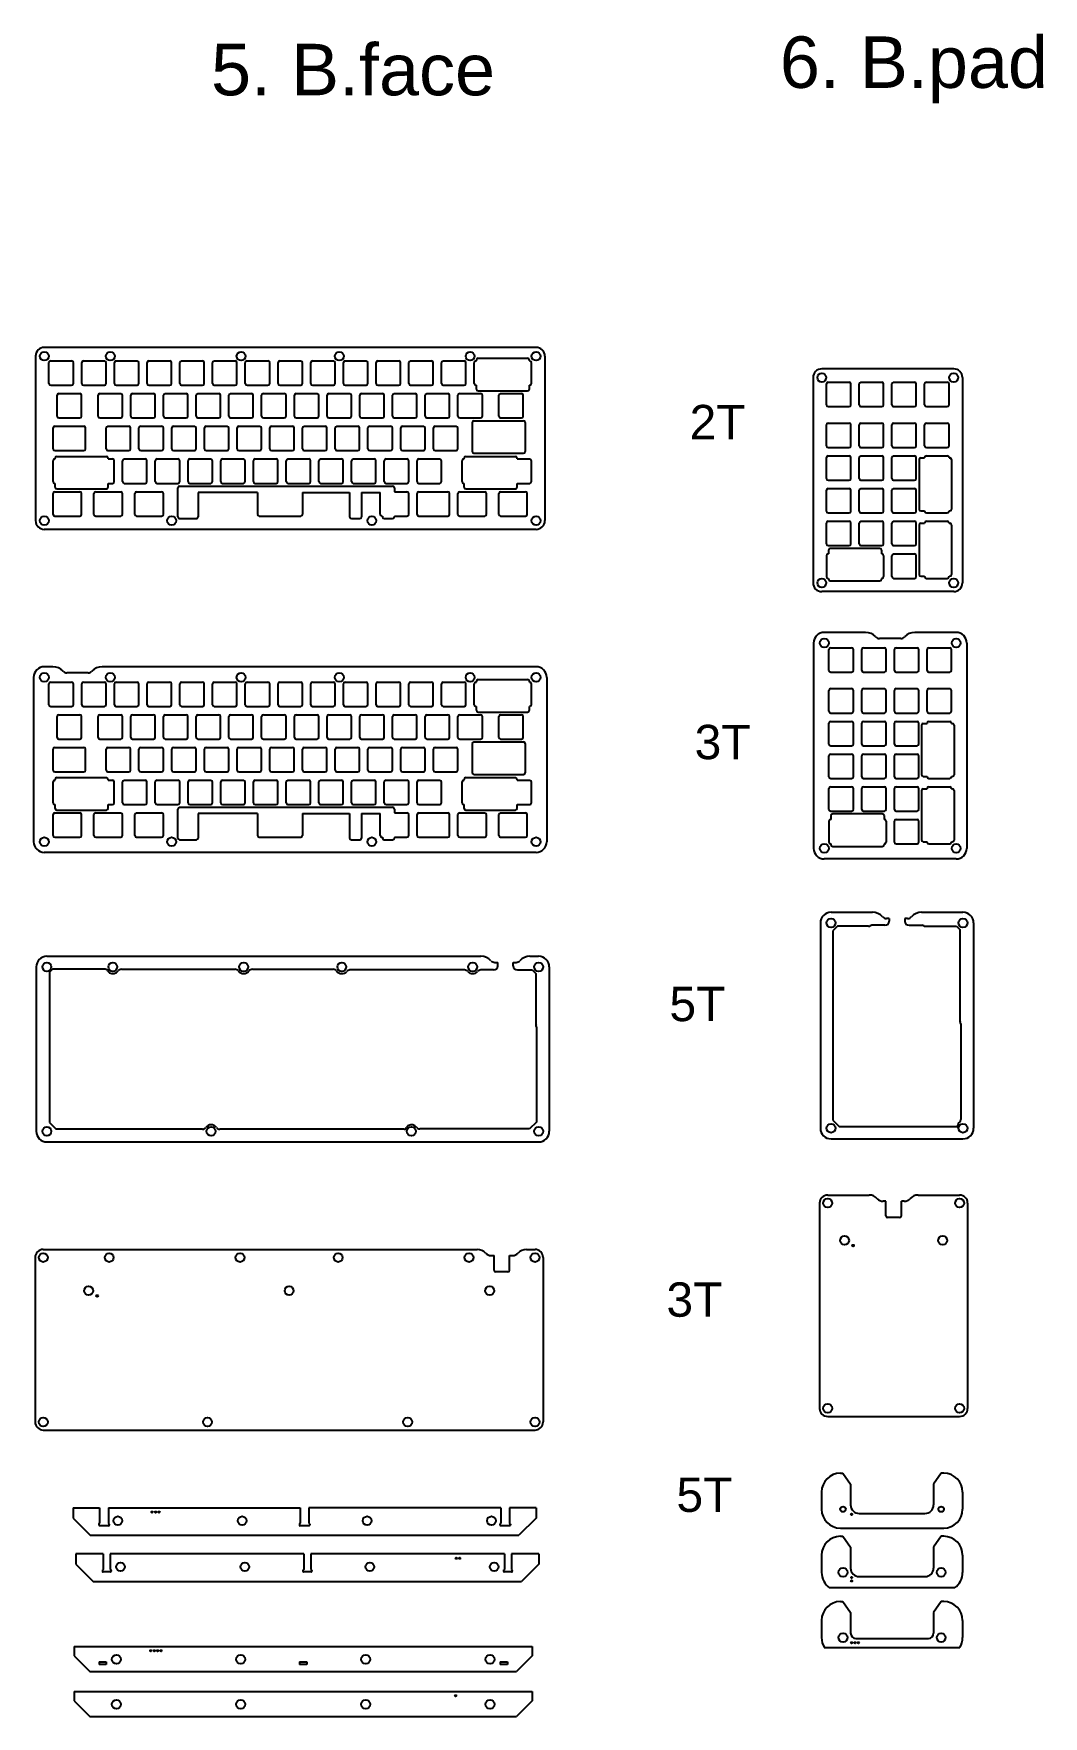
# Model space of a CAD drawing. Header units: millimetres. Extents: x 274 to 3232, y 733 to 1752.
# Drawn here: x 2644 to 3232, y 765 to 1745 of the extents above; entities that cross this region are included whole.
import ezdxf

# ---------------------------------------------------------------- set-up
doc = ezdxf.new("R2010")
doc.units = ezdxf.units.MM
doc.styles.get("Standard").update_dxf_attribs({"font": 'arial.ttf'})

# ---------------------------------------------------------------- blocks, each defined once
blk = doc.blocks.new('switch hole for acrylic')
for p, q in [((-7.1, -6.1), (-7.1, 6.1)), ((-6.1, 7.1), (6.1, 7.1)), ((7.1, -6.1), (7.1, 6.1)), ((-6.1, -7.1), (6.1, -7.1))]:
    blk.add_line(p, q)
for centre, start, end in [((-6.1, 6.1), 90, 180), ((6.1, 6.1), 0, 90), ((-6.1, -6.1), 180, 270), ((6.1, -6.1), 270, 0)]:
    blk.add_arc(centre, 1, start, end)

msp = doc.modelspace()

# ---------------------------------------------------------------- linework, layer by layer
for p, q in [((2936.59, 1561.94), (2650.24, 1561.94)), ((2645.14, 1556.84), (2645.14, 1461.09)), ((2900.61, 1540.92), (2900.61, 1553.12)), ((2901.61, 1554.12), (2901.8, 1554.12)), ((2901.8, 1554.12), (2901.8, 1554.6)), ((2902.8, 1555.6), (2931.68, 1555.6)), ((2932.68, 1554.12), (2932.68, 1554.6)), ((2932.68, 1554.12), (2932.86, 1554.12)), ((2933.86, 1540.92), (2933.86, 1553.12)), ((2941.69, 1556.84), (2941.69, 1461.09)), ((3179.75, 1549.48), (3102.95, 1549.48)), ((2901.61, 1539.92), (2901.8, 1539.92)), ((2901.8, 1537.66), (2901.8, 1539.92)), ((2932.68, 1537.66), (2932.68, 1539.92)), ((2932.86, 1539.92), (2932.68, 1539.92)), ((3097.85, 1544.38), (3097.85, 1424.81)), ((3184.85, 1544.38), (3184.85, 1424.81)), ((2902.8, 1536.66), (2931.68, 1536.66)), ((2900.42, 1519.27), (2929.29, 1519.27)), ((2655.34, 1502.82), (2655.34, 1515.02)), ((2656.34, 1516.02), (2673.31, 1516.02)), ((2674.31, 1502.82), (2674.31, 1515.02)), ((2899.42, 1518.27), (2899.42, 1501.33)), ((2930.29, 1518.27), (2930.29, 1501.33)), ((2656.34, 1501.82), (2673.31, 1501.82)), ((2900.42, 1500.33), (2929.29, 1500.33)), ((2655.34, 1483.77), (2655.34, 1495.97)), ((2656.34, 1496.97), (2656.53, 1496.97)), ((2656.53, 1496.97), (2656.53, 1497.45)), ((2657.53, 1498.45), (2686.41, 1498.45)), ((2687.41, 1496.97), (2687.41, 1497.45)), ((2687.41, 1496.97), (2689.97, 1496.97)), ((2690.97, 1483.77), (2690.97, 1495.97)), ((2893.47, 1483.77), (2893.47, 1495.97)), ((2894.47, 1496.97), (2894.66, 1496.97)), ((2894.66, 1496.97), (2894.66, 1497.45)), ((2895.66, 1498.45), (2924.53, 1498.45)), ((2925.53, 1496.97), (2925.53, 1497.45)), ((2925.53, 1496.97), (2932.86, 1496.97)), ((2933.86, 1483.77), (2933.86, 1495.97)), ((3159.57, 1496.6), (3159.57, 1467.73)), ((3160.57, 1497.6), (3162.83, 1497.6)), ((3162.83, 1497.79), (3162.83, 1497.6)), ((3163.83, 1498.79), (3176.03, 1498.79)), ((3177.03, 1497.79), (3177.03, 1497.6)), ((3177.03, 1497.6), (3177.51, 1497.6)), ((3178.51, 1496.6), (3178.51, 1467.73)), ((2656.34, 1482.77), (2656.53, 1482.77)), ((2656.53, 1480.51), (2656.53, 1482.77)), ((2687.41, 1482.77), (2689.97, 1482.77)), ((2687.41, 1480.51), (2687.41, 1482.77)), ((2728, 1463.29), (2728, 1480.17)), ((2729, 1481.17), (2853.06, 1481.17)), ((2854.06, 1480.17), (2854.06, 1477.92)), ((2894.47, 1482.77), (2894.66, 1482.77)), ((2894.66, 1480.51), (2894.66, 1482.77)), ((2925.53, 1480.51), (2925.53, 1482.77)), ((2925.53, 1482.77), (2932.86, 1482.77)), ((2655.34, 1464.72), (2655.34, 1476.92)), ((2656.34, 1477.92), (2670.92, 1477.92)), ((2657.53, 1479.51), (2686.41, 1479.51)), ((2671.92, 1464.72), (2671.92, 1476.92)), ((2679.16, 1464.72), (2679.16, 1476.92)), ((2680.16, 1477.92), (2694.74, 1477.92)), ((2695.74, 1464.72), (2695.74, 1476.92)), ((2702.97, 1464.72), (2702.97, 1476.92)), ((2703.97, 1477.92), (2718.55, 1477.92)), ((2719.55, 1464.72), (2719.55, 1476.92)), ((2739.76, 1477.52), (2739.76, 1463.29)), ((2774.41, 1477.52), (2739.76, 1477.52)), ((2774.41, 1477.52), (2774.41, 1464.72)), ((2800.51, 1477.52), (2828.01, 1477.52)), ((2800.51, 1477.52), (2800.51, 1464.72)), ((2828.01, 1477.52), (2828.01, 1463.29)), ((2835.01, 1477.52), (2835.01, 1463.29)), ((2835.01, 1477.52), (2845.84, 1477.52)), ((2845.84, 1464.72), (2845.84, 1477.52)), ((2854.06, 1477.92), (2861.42, 1477.92)), ((2862.42, 1464.72), (2862.42, 1476.92)), ((2867.27, 1464.72), (2867.27, 1476.92)), ((2868.27, 1477.92), (2885.24, 1477.92)), ((2886.24, 1464.72), (2886.24, 1476.92)), ((2891.09, 1464.72), (2891.09, 1476.92)), ((2892.09, 1477.92), (2906.67, 1477.92)), ((2895.66, 1479.51), (2924.53, 1479.51)), ((2907.67, 1464.72), (2907.67, 1476.92)), ((2914.9, 1464.72), (2914.9, 1476.92)), ((2915.9, 1477.92), (2930.48, 1477.92)), ((2931.48, 1464.72), (2931.48, 1476.92)), ((2656.34, 1463.72), (2670.92, 1463.72)), ((2680.16, 1463.72), (2694.74, 1463.72)), ((2703.97, 1463.72), (2718.55, 1463.72)), ((2729, 1462.29), (2738.76, 1462.29)), ((2775.41, 1463.72), (2799.51, 1463.72)), ((2829.01, 1462.29), (2834.01, 1462.29)), ((2846.84, 1463.72), (2847.06, 1463.72)), ((2847.06, 1463.72), (2847.06, 1463.29)), ((2848.06, 1462.29), (2853.06, 1462.29)), ((2854.06, 1463.72), (2854.06, 1463.29)), ((2854.06, 1463.72), (2861.42, 1463.72)), ((2868.27, 1463.72), (2885.24, 1463.72)), ((2892.09, 1463.72), (2906.67, 1463.72)), ((2915.9, 1463.72), (2930.48, 1463.72)), ((3160.57, 1466.73), (3162.83, 1466.73)), ((3162.83, 1466.54), (3162.83, 1466.73)), ((3163.83, 1465.54), (3176.03, 1465.54)), ((3163.83, 1460.69), (3176.03, 1460.69)), ((3177.03, 1466.73), (3177.51, 1466.73)), ((3177.03, 1466.54), (3177.03, 1466.73)), ((2936.59, 1455.99), (2650.24, 1455.99)), ((3159.57, 1458.5), (3159.57, 1429.63)), ((3160.57, 1459.5), (3162.83, 1459.5)), ((3162.83, 1459.69), (3162.83, 1459.5)), ((3177.03, 1459.69), (3177.03, 1459.5)), ((3177.03, 1459.5), (3177.51, 1459.5)), ((3178.51, 1458.5), (3178.51, 1429.63)), ((3105.68, 1440.64), (3105.68, 1428.44)), ((3106.68, 1441.64), (3106.86, 1441.64)), ((3106.86, 1443.89), (3106.86, 1441.64)), ((3136.74, 1444.89), (3107.86, 1444.89)), ((3137.74, 1443.89), (3137.74, 1441.64)), ((3137.93, 1441.64), (3137.74, 1441.64)), ((3138.93, 1440.64), (3138.93, 1428.44)), ((3106.68, 1427.44), (3106.86, 1427.44)), ((3106.86, 1427.44), (3106.86, 1426.95)), ((3107.86, 1425.95), (3136.74, 1425.95)), ((3137.74, 1427.44), (3137.74, 1426.95)), ((3137.93, 1427.44), (3137.74, 1427.44)), ((3160.57, 1428.63), (3162.83, 1428.63)), ((3162.83, 1428.44), (3162.83, 1428.63)), ((3163.83, 1427.44), (3176.03, 1427.44)), ((3177.03, 1428.63), (3177.51, 1428.63)), ((3177.03, 1428.44), (3177.03, 1428.63)), ((3179.75, 1419.71), (3102.95, 1419.71)), ((3128.47, 1395.97), (3104.38, 1395.97)), ((3148.96, 1392.38), (3136.61, 1392.38)), ((3181.18, 1395.97), (3157.09, 1395.97)), ((3098.18, 1389.77), (3098.18, 1270.21)), ((3187.38, 1389.77), (3187.38, 1270.21)), ((2655.28, 1375.98), (2650.24, 1375.98)), ((2675.76, 1372.38), (2663.41, 1372.38)), ((2936.59, 1375.98), (2683.89, 1375.98)), ((2644.04, 1369.78), (2644.04, 1274.03)), ((2900.61, 1353.85), (2900.61, 1366.05)), ((2901.61, 1367.05), (2901.8, 1367.05)), ((2901.8, 1367.05), (2901.8, 1367.54)), ((2902.8, 1368.54), (2931.68, 1368.54)), ((2932.68, 1367.05), (2932.68, 1367.54)), ((2932.68, 1367.05), (2932.86, 1367.05)), ((2933.86, 1353.85), (2933.86, 1366.05)), ((2942.79, 1369.78), (2942.79, 1274.03)), ((2901.61, 1352.85), (2901.8, 1352.85)), ((2901.8, 1350.6), (2901.8, 1352.85)), ((2932.68, 1350.6), (2932.68, 1352.85)), ((2932.86, 1352.85), (2932.68, 1352.85)), ((2902.8, 1349.6), (2931.68, 1349.6)), ((3162, 1343), (3164.26, 1343)), ((3164.26, 1343.18), (3164.26, 1343)), ((3165.26, 1344.18), (3177.46, 1344.18)), ((3178.46, 1343.18), (3178.46, 1343)), ((3178.46, 1343), (3178.94, 1343)), ((3161, 1342), (3161, 1313.12)), ((3179.94, 1342), (3179.94, 1313.12)), ((2655.34, 1315.75), (2655.34, 1327.95)), ((2656.34, 1328.95), (2673.31, 1328.95)), ((2674.31, 1315.75), (2674.31, 1327.95)), ((2899.42, 1331.21), (2899.42, 1314.27)), ((2900.42, 1332.21), (2929.29, 1332.21)), ((2930.29, 1331.21), (2930.29, 1314.27)), ((2656.34, 1314.75), (2673.31, 1314.75)), ((2900.42, 1313.27), (2929.29, 1313.27)), ((2655.34, 1296.7), (2655.34, 1308.9)), ((2656.34, 1309.9), (2656.53, 1309.9)), ((2656.53, 1309.9), (2656.53, 1310.39)), ((2657.53, 1311.39), (2686.41, 1311.39)), ((2687.41, 1309.9), (2687.41, 1310.39)), ((2687.41, 1309.9), (2689.97, 1309.9)), ((2690.97, 1296.7), (2690.97, 1308.9)), ((2893.47, 1296.7), (2893.47, 1308.9)), ((2894.47, 1309.9), (2894.66, 1309.9)), ((2894.66, 1309.9), (2894.66, 1310.39)), ((2895.66, 1311.39), (2924.53, 1311.39)), ((2925.53, 1309.9), (2925.53, 1310.39)), ((2925.53, 1309.9), (2932.86, 1309.9)), ((2933.86, 1296.7), (2933.86, 1308.9)), ((3161, 1303.9), (3161, 1275.02)), ((3162, 1312.12), (3164.26, 1312.12)), ((3162, 1304.9), (3164.26, 1304.9)), ((3164.26, 1311.93), (3164.26, 1312.12)), ((3164.26, 1305.08), (3164.26, 1304.9)), ((3165.26, 1310.93), (3177.46, 1310.93)), ((3165.26, 1306.08), (3177.46, 1306.08)), ((3178.46, 1312.12), (3178.94, 1312.12)), ((3178.46, 1311.93), (3178.46, 1312.12)), ((3178.46, 1305.08), (3178.46, 1304.9)), ((3178.46, 1304.9), (3178.94, 1304.9)), ((3179.94, 1303.9), (3179.94, 1275.02)), ((2656.34, 1295.7), (2656.53, 1295.7)), ((2656.53, 1293.45), (2656.53, 1295.7)), ((2687.41, 1295.7), (2689.97, 1295.7)), ((2687.41, 1293.45), (2687.41, 1295.7)), ((2729, 1294.11), (2853.06, 1294.11)), ((2894.47, 1295.7), (2894.66, 1295.7)), ((2894.66, 1293.45), (2894.66, 1295.7)), ((2925.53, 1293.45), (2925.53, 1295.7)), ((2925.53, 1295.7), (2932.86, 1295.7)), ((2655.34, 1277.65), (2655.34, 1289.85)), ((2656.34, 1290.85), (2670.92, 1290.85)), ((2657.53, 1292.45), (2686.41, 1292.45)), ((2671.92, 1277.65), (2671.92, 1289.85)), ((2679.16, 1277.65), (2679.16, 1289.85)), ((2680.16, 1290.85), (2694.74, 1290.85)), ((2695.74, 1277.65), (2695.74, 1289.85)), ((2702.97, 1277.65), (2702.97, 1289.85)), ((2703.97, 1290.85), (2718.55, 1290.85)), ((2719.55, 1277.65), (2719.55, 1289.85)), ((2728, 1276.23), (2728, 1293.11)), ((2739.76, 1290.45), (2739.76, 1276.23)), ((2774.41, 1290.45), (2739.76, 1290.45)), ((2774.41, 1290.45), (2774.41, 1277.65)), ((2800.51, 1290.45), (2828.01, 1290.45)), ((2800.51, 1290.45), (2800.51, 1277.65)), ((2828.01, 1290.45), (2828.01, 1276.23)), ((2835.01, 1290.45), (2835.01, 1276.23)), ((2835.01, 1290.45), (2845.84, 1290.45)), ((2845.84, 1277.65), (2845.84, 1290.45)), ((2854.06, 1293.11), (2854.06, 1290.85)), ((2854.06, 1290.85), (2861.42, 1290.85)), ((2862.42, 1277.65), (2862.42, 1289.85)), ((2867.27, 1277.65), (2867.27, 1289.85)), ((2868.27, 1290.85), (2885.24, 1290.85)), ((2886.24, 1277.65), (2886.24, 1289.85)), ((2891.09, 1277.65), (2891.09, 1289.85)), ((2892.09, 1290.85), (2906.67, 1290.85)), ((2895.66, 1292.45), (2924.53, 1292.45)), ((2907.67, 1277.65), (2907.67, 1289.85)), ((2914.9, 1277.65), (2914.9, 1289.85)), ((2915.9, 1290.85), (2930.48, 1290.85)), ((2931.48, 1277.65), (2931.48, 1289.85)), ((3107.11, 1286.03), (3107.11, 1273.83)), ((3108.11, 1287.03), (3108.29, 1287.03)), ((3108.29, 1289.29), (3108.29, 1287.03)), ((3138.17, 1290.29), (3109.29, 1290.29)), ((3139.17, 1289.29), (3139.17, 1287.03)), ((3139.36, 1287.03), (3139.17, 1287.03)), ((3140.36, 1286.03), (3140.36, 1273.83)), ((2656.34, 1276.65), (2670.92, 1276.65)), ((2680.16, 1276.65), (2694.74, 1276.65)), ((2703.97, 1276.65), (2718.55, 1276.65)), ((2729, 1275.23), (2738.76, 1275.23)), ((2775.41, 1276.65), (2799.51, 1276.65)), ((2829.01, 1275.23), (2834.01, 1275.23)), ((2846.84, 1276.65), (2847.06, 1276.65)), ((2847.06, 1276.65), (2847.06, 1276.23)), ((2848.06, 1275.23), (2853.06, 1275.23)), ((2854.06, 1276.65), (2854.06, 1276.23)), ((2854.06, 1276.65), (2861.42, 1276.65)), ((2868.27, 1276.65), (2885.24, 1276.65)), ((2892.09, 1276.65), (2906.67, 1276.65)), ((2915.9, 1276.65), (2930.48, 1276.65)), ((3162, 1274.02), (3164.26, 1274.02)), ((3164.26, 1273.83), (3164.26, 1274.02)), ((3178.46, 1274.02), (3178.94, 1274.02)), ((3178.46, 1273.83), (3178.46, 1274.02)), ((2936.59, 1267.83), (2650.24, 1267.83)), ((3108.11, 1272.83), (3108.29, 1272.83)), ((3108.29, 1272.83), (3108.29, 1272.35)), ((3109.29, 1271.35), (3138.17, 1271.35)), ((3139.17, 1272.83), (3139.17, 1272.35)), ((3139.36, 1272.83), (3139.17, 1272.83)), ((3165.26, 1272.83), (3177.46, 1272.83)), ((3181.18, 1264.01), (3104.38, 1264.01)), ((3102.14, 1226.78), (3102.14, 1107.22)), ((3108.34, 1232.98), (3132.43, 1232.98)), ((3139.74, 1225.38), (3132.14, 1225.38)), ((3142.24, 1229.38), (3140.57, 1229.38)), ((3142.24, 1229.38), (3142.24, 1227.88)), ((3151.24, 1229.38), (3151.24, 1227.88)), ((3152.92, 1229.38), (3151.24, 1229.38)), ((3153.74, 1225.38), (3161.34, 1225.38)), ((3161.05, 1232.98), (3185.14, 1232.98)), ((3191.34, 1226.78), (3191.34, 1107.22)), ((3112.14, 1224.88), (3109.39, 1222.13)), ((3109.39, 1222.13), (3109.39, 1111.87)), ((3130.21, 1224.88), (3112.14, 1224.88)), ((3163.27, 1224.88), (3181.34, 1224.88)), ((3181.34, 1224.88), (3183.34, 1222.88)), ((3183.34, 1222.88), (3183.34, 1170)), ((2651.72, 1207.36), (2904.41, 1207.36)), ((2933.03, 1207.36), (2938.07, 1207.36)), ((2645.52, 1201.16), (2645.52, 1105.41)), ((2655.02, 1199.76), (2653.27, 1198.01)), ((2653.27, 1198.01), (2653.27, 1110.56)), ((2685.76, 1199.76), (2655.02, 1199.76)), ((2695.19, 1199.76), (2761.25, 1199.76)), ((2771.39, 1199.76), (2818.4, 1199.76)), ((2894.93, 1199.36), (2828.21, 1199.36)), ((2911.72, 1199.36), (2904.41, 1199.36)), ((2912.55, 1203.77), (2914.22, 1203.77)), ((2914.22, 1201.86), (2914.22, 1203.77)), ((2923.22, 1201.86), (2923.22, 1203.77)), ((2923.22, 1203.77), (2924.9, 1203.77)), ((2925.72, 1199.36), (2934.31, 1199.36)), ((2934.31, 1199.36), (2936.37, 1197.3)), ((2936.37, 1197.3), (2936.37, 1168)), ((2944.27, 1201.16), (2944.27, 1105.41)), ((2936.77, 1166.26), (2936.77, 1110.81)), ((3183.84, 1168.06), (3183.84, 1112.3)), ((2653.27, 1110.56), (2657.22, 1106.61)), ((2936.77, 1110.81), (2932.77, 1106.81)), ((3109.39, 1111.87), (3113.24, 1108.02)), ((3181.61, 1108.02), (3113.24, 1108.02)), ((3182.21, 1108.62), (3182.21, 1109.06)), ((3183.25, 1110.89), (3182.77, 1110.4)), ((2651.72, 1099.21), (2938.07, 1099.21)), ((2742.27, 1106.61), (2657.22, 1106.61)), ((2859.72, 1106.61), (2752.46, 1106.61)), ((2932.77, 1106.81), (2868.9, 1106.81)), ((3108.34, 1101.02), (3185.14, 1101.02)), ((3106.37, 1068.3), (3130.46, 1068.3)), ((3159.07, 1068.3), (3183.17, 1068.3)), ((3101.67, 1063.6), (3101.67, 944.04)), ((3140.27, 1064.7), (3138.59, 1064.7)), ((3140.27, 1056.2), (3140.27, 1064.7)), ((3149.27, 1056.2), (3149.27, 1064.7)), ((3150.94, 1064.7), (3149.27, 1064.7)), ((3187.87, 1063.6), (3187.87, 944.04)), ((3148.27, 1055.2), (3141.27, 1055.2)), ((2644.91, 1031.89), (2644.91, 936.14)), ((2649.61, 1036.59), (2902.31, 1036.59)), ((2910.44, 1033), (2912.11, 1033)), ((2912.11, 1024.5), (2912.11, 1033)), ((2921.11, 1024.5), (2921.11, 1033)), ((2921.11, 1033), (2922.79, 1033)), ((2930.92, 1036.59), (2935.96, 1036.59)), ((2940.66, 1031.89), (2940.66, 936.14)), ((2920.11, 1023.5), (2913.11, 1023.5)), ((2649.61, 931.44), (2935.96, 931.44)), ((3106.37, 939.34), (3183.17, 939.34)), ((3113.8, 906.33), (3115.28, 906.33)), ((3115.28, 906.33), (3119.74, 899.95)), ((3172.46, 906.33), (3168.01, 899.95)), ((3173.95, 906.33), (3172.46, 906.33)), ((3102.8, 895.33), (3102.8, 885.33)), ((3119.74, 899.95), (3119.74, 887.83)), ((3168.01, 899.95), (3168.01, 887.83)), ((3184.95, 895.33), (3184.95, 885.33)), ((3124.74, 882.83), (3163.01, 882.83)), ((3113.8, 874.33), (3173.95, 874.33)), ((3113.8, 869.55), (3115.28, 869.55)), ((3115.28, 869.55), (3119.74, 863.18)), ((3119.74, 863.18), (3119.74, 851.05)), ((3172.46, 869.55), (3168.01, 863.18)), ((3168.01, 863.18), (3168.01, 851.05)), ((3173.95, 869.55), (3172.46, 869.55)), ((3102.8, 858.55), (3102.8, 848.55)), ((3184.95, 858.55), (3184.95, 848.55)), ((3124.74, 846.05), (3163.01, 846.05)), ((3180.27, 839.55), (3107.47, 839.55)), ((3113.8, 831.56), (3115.28, 831.56)), ((3115.28, 831.56), (3119.74, 825.18)), ((3119.74, 825.18), (3119.74, 813.06)), ((3172.46, 831.56), (3168.01, 825.18)), ((3168.01, 825.18), (3168.01, 813.06)), ((3173.95, 831.56), (3172.46, 831.56)), ((3102.8, 820.56), (3102.8, 810.56)), ((3184.95, 820.56), (3184.95, 810.56)), ((3104.42, 804.81), (3183.33, 804.81)), ((3122.74, 810.06), (3165.01, 810.06))]:
    msp.add_line(p, q)
at = {"color": 1}
for p, q in [((2667.02, 886.13), (2682.47, 886.13)), ((2667.02, 886.13), (2667.02, 880.13)), ((2682.47, 886.13), (2682.47, 877.13)), ((2687.57, 886.13), (2799.24, 886.13)), ((2687.57, 886.13), (2687.57, 877.13)), ((2799.24, 886.13), (2799.24, 877.13)), ((2916.02, 886.13), (2804.34, 886.13)), ((2804.34, 886.13), (2804.34, 877.13)), ((2916.02, 886.13), (2916.02, 877.13)), ((2936.57, 886.13), (2921.12, 886.13)), ((2921.12, 886.13), (2921.12, 877.13)), ((2936.57, 886.13), (2936.57, 880.13)), ((2667.02, 880.13), (2677.02, 870.13)), ((2681.97, 876.55), (2681.97, 876.03)), ((2682.47, 877.13), (2682.03, 876.69)), ((2687.67, 875.63), (2682.37, 875.63)), ((2687.57, 877.13), (2688.01, 876.69)), ((2688.07, 876.55), (2688.07, 876.03)), ((2798.74, 876.55), (2798.74, 876.03)), ((2799.24, 877.13), (2798.8, 876.69)), ((2804.44, 875.63), (2799.14, 875.63)), ((2804.34, 877.13), (2804.78, 876.69)), ((2804.84, 876.55), (2804.84, 876.03)), ((2915.52, 876.55), (2915.52, 876.03)), ((2916.02, 877.13), (2915.58, 876.69)), ((2921.22, 875.63), (2915.92, 875.63)), ((2921.12, 877.13), (2921.56, 876.69)), ((2921.62, 876.55), (2921.62, 876.03)), ((2936.57, 880.13), (2926.57, 870.13)), ((2677.02, 870.13), (2926.57, 870.13)), ((2668.6, 859.28), (2668.6, 853.28)), ((2684.55, 859.28), (2668.6, 859.28)), ((2668.6, 853.28), (2678.6, 843.28)), ((2684.55, 859.28), (2684.55, 850.28)), ((2801.33, 859.28), (2688.65, 859.28)), ((2688.65, 859.28), (2688.65, 850.28)), ((2801.33, 859.28), (2801.33, 850.28)), ((2918.1, 859.28), (2805.43, 859.28)), ((2805.43, 859.28), (2805.43, 850.28)), ((2918.1, 859.28), (2918.1, 850.28)), ((2938.15, 859.28), (2922.2, 859.28)), ((2922.2, 859.28), (2922.2, 850.28)), ((2938.15, 853.28), (2928.15, 843.28)), ((2938.15, 859.28), (2938.15, 853.28)), ((2678.6, 843.28), (2928.15, 843.28)), ((2684.05, 849.7), (2684.05, 849.18)), ((2684.55, 850.28), (2684.11, 849.84)), ((2688.75, 848.78), (2684.45, 848.78)), ((2688.65, 850.28), (2689.09, 849.84)), ((2689.15, 849.7), (2689.15, 849.18)), ((2800.83, 849.7), (2800.83, 849.18)), ((2801.33, 850.28), (2800.89, 849.84)), ((2805.53, 848.78), (2801.23, 848.78)), ((2805.43, 850.28), (2805.87, 849.84)), ((2805.93, 849.7), (2805.93, 849.18)), ((2917.6, 849.7), (2917.6, 849.18)), ((2918.1, 850.28), (2917.66, 849.84)), ((2922.3, 848.78), (2918, 848.78)), ((2922.2, 850.28), (2922.64, 849.84)), ((2922.7, 849.7), (2922.7, 849.18)), ((2667.71, 805.37), (2934.26, 805.37)), ((2667.71, 805.37), (2667.71, 799.99)), ((2934.26, 805.37), (2934.26, 799.99)), ((2667.71, 799.99), (2676.83, 790.87)), ((2682.11, 796.42), (2682.11, 794.82)), ((2682.11, 796.42), (2686.31, 796.42)), ((2686.31, 794.82), (2682.11, 794.82)), ((2686.31, 796.42), (2686.31, 794.82)), ((2798.89, 796.42), (2798.89, 794.82)), ((2798.89, 796.42), (2803.09, 796.42)), ((2803.09, 794.82), (2798.89, 794.82)), ((2803.09, 796.42), (2803.09, 794.82)), ((2915.66, 796.42), (2915.66, 794.82)), ((2915.66, 796.42), (2919.86, 796.42)), ((2919.86, 794.82), (2915.66, 794.82)), ((2919.86, 796.42), (2919.86, 794.82)), ((2934.26, 799.99), (2925.14, 790.87)), ((2676.83, 790.87), (2925.14, 790.87)), ((2667.71, 779.19), (2934.26, 779.19)), ((2667.71, 779.19), (2667.71, 773.81)), ((2934.26, 779.19), (2934.26, 773.81)), ((2667.71, 773.81), (2676.83, 764.69)), ((2676.83, 764.69), (2925.14, 764.69)), ((2934.26, 773.81), (2925.14, 764.69))]:
    msp.add_line(p, q, dxfattribs=at)
for centre, radius in [((2650.24, 1556.84), 2.6), ((2688.64, 1556.84), 2.6), ((2764.84, 1556.84), 2.6), ((2821.99, 1556.84), 2.6), ((2898.19, 1556.84), 2.6), ((2936.59, 1556.84), 2.6), ((3102.95, 1544.38), 2.6), ((3179.75, 1544.38), 2.6), ((2650.24, 1461.09), 2.6), ((2724.36, 1461.09), 2.6), ((2840.94, 1461.09), 2.6), ((2936.59, 1461.09), 2.6), ((3102.95, 1424.81), 2.6), ((3179.75, 1424.81), 2.6), ((3104.38, 1389.77), 2.6), ((3181.18, 1389.77), 2.6), ((2650.24, 1369.78), 2.6), ((2688.64, 1369.78), 2.6), ((2764.84, 1369.78), 2.6), ((2821.99, 1369.78), 2.6), ((2898.19, 1369.78), 2.6), ((2936.59, 1369.78), 2.6), ((2650.24, 1274.03), 2.6), ((2724.36, 1274.03), 2.6), ((2840.94, 1274.03), 2.6), ((2936.59, 1274.03), 2.6), ((3104.38, 1270.21), 2.6), ((3181.18, 1270.21), 2.6), ((3108.34, 1226.78), 2.6), ((3185.14, 1226.78), 2.6), ((2651.72, 1201.16), 2.6), ((2690.12, 1201.16), 2.6), ((2766.32, 1201.16), 2.6), ((2823.47, 1201.16), 2.6), ((2899.67, 1201.16), 2.6), ((2938.07, 1201.16), 2.6), ((2651.72, 1105.41), 2.6), ((2747.36, 1105.41), 2.6), ((2863.95, 1105.41), 2.6), ((2938.07, 1105.41), 2.6), ((3108.34, 1107.22), 2.6), ((3185.14, 1107.22), 2.6), ((3106.37, 1063.6), 2.6), ((3183.17, 1063.6), 2.6), ((3116.19, 1041.87), 2.6), ((3121.19, 1038.87), 0.5), ((3173.34, 1041.87), 2.6), ((2649.61, 1031.89), 2.6), ((2688.01, 1031.89), 2.6), ((2764.21, 1031.89), 2.6), ((2821.36, 1031.89), 2.6), ((2897.56, 1031.89), 2.6), ((2935.96, 1031.89), 2.6), ((2676.01, 1012.54), 2.6), ((2681.01, 1009.54), 0.5), ((2792.79, 1012.54), 2.6), ((2909.56, 1012.54), 2.6), ((3106.37, 944.04), 2.6), ((3183.17, 944.04), 2.6), ((2649.61, 936.14), 2.6), ((2745.26, 936.14), 2.6), ((2861.84, 936.14), 2.6), ((2935.96, 936.14), 2.6), ((3115.3, 885.33), 1.6), ((3120.3, 882.33), 0.4), ((3172.45, 885.33), 1.6), ((3115.3, 848.55), 2.55), ((3120.3, 845.55), 0.4), ((3120.3, 843.55), 0.4), ((3172.45, 848.55), 2.55), ((3115.3, 810.56), 2.6), ((3120.3, 807.56), 0.4), ((3122.3, 807.56), 0.4), ((3124.3, 807.56), 0.4), ((3172.45, 810.56), 2.6)]:
    msp.add_circle(centre, radius)
for centre, radius in [((2713.03, 883.63), 0.4), ((2715.03, 883.63), 0.4), ((2717.03, 883.63), 0.4), ((2693.03, 878.63), 2.55), ((2765.41, 878.63), 2.55), ((2838.18, 878.63), 2.55), ((2910.56, 878.63), 2.55), ((2694.61, 851.78), 2.55), ((2766.99, 851.78), 2.55), ((2839.76, 851.78), 2.55), ((2890.14, 856.78), 0.4), ((2892.14, 856.78), 0.4), ((2912.14, 851.78), 2.55), ((2692.22, 797.87), 2.6), ((2712.22, 802.87), 0.4), ((2714.22, 802.87), 0.4), ((2716.22, 802.87), 0.4), ((2718.22, 802.87), 0.4), ((2764.6, 797.87), 2.6), ((2837.37, 797.87), 2.6), ((2909.75, 797.87), 2.6), ((2692.22, 771.69), 2.6), ((2764.6, 771.69), 2.6), ((2837.37, 771.69), 2.6), ((2889.75, 776.69), 0.4), ((2909.75, 771.69), 2.6)]:
    msp.add_circle(centre, radius, dxfattribs=at)
for centre, radius, start, end in [((2650.24, 1556.84), 5.1, 90, 180), ((2936.59, 1556.84), 5.1, 0, 90), ((2901.61, 1553.12), 1, 90, 180), ((2902.8, 1554.6), 1, 90, 180), ((2931.68, 1554.6), 1, 360, 90), ((2932.86, 1553.12), 1, 0, 90), ((3102.95, 1544.38), 5.1, 90, 180), ((3179.75, 1544.38), 5.1, 0, 90), ((2901.61, 1540.92), 1, 180, 270), ((2932.86, 1540.92), 1, 270, 0), ((2902.8, 1537.66), 1, 180, 270), ((2931.68, 1537.66), 1, 270, 0), ((2900.42, 1518.27), 1, 90, 180), ((2929.29, 1518.27), 1, 0, 90), ((2656.34, 1515.02), 1, 90, 180), ((2673.31, 1515.02), 1, 0, 90), ((2656.34, 1502.82), 1, 180, 270), ((2673.31, 1502.82), 1, 270, 0), ((2900.42, 1501.33), 1, 180, 270), ((2929.29, 1501.33), 1, 270, 0), ((2656.34, 1495.97), 1, 90, 180), ((2657.53, 1497.45), 1, 90, 180), ((2686.41, 1497.45), 1, 360, 90), ((2689.97, 1495.97), 1, 0, 90), ((2894.47, 1495.97), 1, 90, 180), ((2895.66, 1497.45), 1, 90, 180), ((2924.53, 1497.45), 1, 360, 90), ((2932.86, 1495.97), 1, 0, 90), ((3160.57, 1496.6), 1, 90, 180), ((3163.83, 1497.79), 1, 90, 180), ((3176.03, 1497.79), 1, 0, 90), ((3177.51, 1496.6), 1, 0, 90), ((2656.34, 1483.77), 1, 180, 270), ((2657.53, 1480.51), 1, 180, 270), ((2686.41, 1480.51), 1, 270, 360), ((2689.97, 1483.77), 1, 270, 0), ((2729, 1480.17), 1, 90, 180), ((2853.06, 1480.17), 1, 0, 90), ((2894.47, 1483.77), 1, 180, 270), ((2895.66, 1480.51), 1, 180, 270), ((2924.53, 1480.51), 1, 270, 360), ((2932.86, 1483.77), 1, 270, 0), ((2656.34, 1476.92), 1, 90, 180), ((2670.92, 1476.92), 1, 0, 90), ((2680.16, 1476.92), 1, 90, 180), ((2694.74, 1476.92), 1, 0, 90), ((2703.97, 1476.92), 1, 90, 180), ((2718.55, 1476.92), 1, 0, 90), ((2861.42, 1476.92), 1, 0, 90), ((2868.27, 1476.92), 1, 90, 180), ((2885.24, 1476.92), 1, 0, 90), ((2892.09, 1476.92), 1, 90, 180), ((2906.67, 1476.92), 1, 0, 90), ((2915.9, 1476.92), 1, 90, 180), ((2930.48, 1476.92), 1, 0, 90), ((2650.24, 1461.09), 5.1, 180, 270), ((2656.34, 1464.72), 1, 180, 270), ((2670.92, 1464.72), 1, 270, 0), ((2680.16, 1464.72), 1, 180, 270), ((2694.74, 1464.72), 1, 270, 0), ((2703.97, 1464.72), 1, 180, 270), ((2718.55, 1464.72), 1, 270, 0), ((2729, 1463.29), 1, 180, 270), ((2738.76, 1463.29), 1, 270, 0), ((2775.41, 1464.72), 1, 180, 270), ((2799.51, 1464.72), 1, 270, 0), ((2829.01, 1463.29), 1, 180, 270), ((2834.01, 1463.29), 1, 270, 0), ((2846.84, 1464.72), 1, 180, 270), ((2848.06, 1463.29), 1, 180, 270), ((2853.06, 1463.29), 1, 270, 0), ((2861.42, 1464.72), 1, 270, 0), ((2868.27, 1464.72), 1, 180, 270), ((2885.24, 1464.72), 1, 270, 0), ((2892.09, 1464.72), 1, 180, 270), ((2906.67, 1464.72), 1, 270, 0), ((2915.9, 1464.72), 1, 180, 270), ((2930.48, 1464.72), 1, 270, 0), ((2936.59, 1461.09), 5.1, 270, 0), ((3160.57, 1467.73), 1, 180, 270), ((3163.83, 1466.54), 1, 180, 270), ((3163.83, 1459.69), 1, 90, 180), ((3176.03, 1466.54), 1, 270, 0), ((3176.03, 1459.69), 1, 0, 90), ((3177.51, 1467.73), 1, 270, 0), ((3160.57, 1458.5), 1, 90, 180), ((3177.51, 1458.5), 1, 0, 90), ((3106.68, 1440.64), 1, 90, 180), ((3107.86, 1443.89), 1, 90, 180), ((3136.74, 1443.89), 1, 0, 90), ((3137.93, 1440.64), 1, 0, 90), ((3102.95, 1424.81), 5.1, 180, 270), ((3106.68, 1428.44), 1, 180, 270), ((3107.86, 1426.95), 1, 180, 270), ((3136.74, 1426.95), 1, 270, 0), ((3137.93, 1428.44), 1, 270, 0), ((3160.57, 1429.63), 1, 180, 270), ((3163.83, 1428.44), 1, 180, 270), ((3176.03, 1428.44), 1, 270, 0), ((3177.51, 1429.63), 1, 270, 0), ((3179.75, 1424.81), 5.1, 270, 0), ((3104.38, 1389.77), 6.2, 90, 180), ((3128.47, 1387.97), 8, 42.32833, 90), ((3136.61, 1395.38), 3, 222.32833, 270), ((3148.96, 1395.38), 3, 270, 317.67167), ((3157.09, 1387.97), 8, 90, 137.67167), ((3181.18, 1389.77), 6.2, 0, 90), ((2650.24, 1369.78), 6.2, 90, 180), ((2655.28, 1367.98), 8, 42.32833, 90), ((2663.41, 1375.38), 3, 222.32833, 270), ((2675.76, 1375.38), 3, 270, 317.67167), ((2683.89, 1367.98), 8, 90, 137.67167), ((2936.59, 1369.78), 6.2, 0, 90), ((2901.61, 1366.05), 1, 90, 180), ((2902.8, 1367.54), 1, 90, 180), ((2931.68, 1367.54), 1, 360, 90), ((2932.86, 1366.05), 1, 0, 90), ((2901.61, 1353.85), 1, 180, 270), ((2932.86, 1353.85), 1, 270, 0), ((2902.8, 1350.6), 1, 180, 270), ((2931.68, 1350.6), 1, 270, 0), ((3162, 1342), 1, 90, 180), ((3165.26, 1343.18), 1, 90, 180), ((3177.46, 1343.18), 1, 0, 90), ((3178.94, 1342), 1, 0, 90), ((2656.34, 1327.95), 1, 90, 180), ((2673.31, 1327.95), 1, 0, 90), ((2900.42, 1331.21), 1, 90, 180), ((2929.29, 1331.21), 1, 0, 90), ((2656.34, 1315.75), 1, 180, 270), ((2673.31, 1315.75), 1, 270, 0), ((2900.42, 1314.27), 1, 180, 270), ((2929.29, 1314.27), 1, 270, 0), ((2656.34, 1308.9), 1, 90, 180), ((2657.53, 1310.39), 1, 90, 180), ((2686.41, 1310.39), 1, 360, 90), ((2689.97, 1308.9), 1, 0, 90), ((2894.47, 1308.9), 1, 90, 180), ((2895.66, 1310.39), 1, 90, 180), ((2924.53, 1310.39), 1, 360, 90), ((2932.86, 1308.9), 1, 0, 90), ((3162, 1313.12), 1, 180, 270), ((3162, 1303.9), 1, 90, 180), ((3165.26, 1311.93), 1, 180, 270), ((3165.26, 1305.08), 1, 90, 180), ((3177.46, 1311.93), 1, 270, 0), ((3177.46, 1305.08), 1, 0, 90), ((3178.94, 1313.12), 1, 270, 0), ((3178.94, 1303.9), 1, 0, 90), ((2656.34, 1296.7), 1, 180, 270), ((2689.97, 1296.7), 1, 270, 0), ((2729, 1293.11), 1, 90, 180), ((2853.06, 1293.11), 1, 0, 90), ((2894.47, 1296.7), 1, 180, 270), ((2932.86, 1296.7), 1, 270, 0), ((2656.34, 1289.85), 1, 90, 180), ((2657.53, 1293.45), 1, 180, 270), ((2670.92, 1289.85), 1, 0, 90), ((2680.16, 1289.85), 1, 90, 180), ((2686.41, 1293.45), 1, 270, 360), ((2694.74, 1289.85), 1, 0, 90), ((2703.97, 1289.85), 1, 90, 180), ((2718.55, 1289.85), 1, 0, 90), ((2861.42, 1289.85), 1, 0, 90), ((2868.27, 1289.85), 1, 90, 180), ((2885.24, 1289.85), 1, 0, 90), ((2892.09, 1289.85), 1, 90, 180), ((2895.66, 1293.45), 1, 180, 270), ((2906.67, 1289.85), 1, 0, 90), ((2915.9, 1289.85), 1, 90, 180), ((2924.53, 1293.45), 1, 270, 360), ((2930.48, 1289.85), 1, 0, 90), ((3108.11, 1286.03), 1, 90, 180), ((3109.29, 1289.29), 1, 90, 180), ((3138.17, 1289.29), 1, 0, 90), ((3139.36, 1286.03), 1, 0, 90), ((2650.24, 1274.03), 6.2, 180, 270), ((2656.34, 1277.65), 1, 180, 270), ((2670.92, 1277.65), 1, 270, 0), ((2680.16, 1277.65), 1, 180, 270), ((2694.74, 1277.65), 1, 270, 0), ((2703.97, 1277.65), 1, 180, 270), ((2718.55, 1277.65), 1, 270, 0), ((2729, 1276.23), 1, 180, 270), ((2738.76, 1276.23), 1, 270, 0), ((2775.41, 1277.65), 1, 180, 270), ((2799.51, 1277.65), 1, 270, 0), ((2829.01, 1276.23), 1, 180, 270), ((2834.01, 1276.23), 1, 270, 0), ((2846.84, 1277.65), 1, 180, 270), ((2848.06, 1276.23), 1, 180, 270), ((2853.06, 1276.23), 1, 270, 0), ((2861.42, 1277.65), 1, 270, 0), ((2868.27, 1277.65), 1, 180, 270), ((2885.24, 1277.65), 1, 270, 0), ((2892.09, 1277.65), 1, 180, 270), ((2906.67, 1277.65), 1, 270, 0), ((2915.9, 1277.65), 1, 180, 270), ((2930.48, 1277.65), 1, 270, 0), ((2936.59, 1274.03), 6.2, 270, 0), ((3162, 1275.02), 1, 180, 270), ((3178.94, 1275.02), 1, 270, 0), ((3104.38, 1270.21), 6.2, 180, 270), ((3108.11, 1273.83), 1, 180, 270), ((3109.29, 1272.35), 1, 180, 270), ((3138.17, 1272.35), 1, 270, 0), ((3139.36, 1273.83), 1, 270, 0), ((3165.26, 1273.83), 1, 180, 270), ((3177.46, 1273.83), 1, 270, 0), ((3181.18, 1270.21), 6.2, 270, 0), ((3108.34, 1226.78), 6.2, 90, 180), ((3130.21, 1226.88), 2, 270, 298.95502), ((3132.14, 1223.38), 2, 90, 118.95502), ((3132.43, 1224.98), 8, 42.32833, 90), ((3140.57, 1232.38), 3, 222.32833, 270), ((3139.74, 1227.88), 2.5, 270, 0), ((3153.74, 1227.88), 2.5, 180, 270), ((3152.92, 1232.38), 3, 270, 317.67167), ((3161.05, 1224.98), 8, 90, 137.67167), ((3161.34, 1223.38), 2, 61.04498, 90), ((3163.27, 1226.88), 2, 241.04498, 270), ((3185.14, 1226.78), 6.2, 0, 90), ((2651.72, 1201.16), 6.2, 90, 180), ((2904.41, 1199.36), 8, 42.32833, 90), ((2933.03, 1199.36), 8, 90, 137.67167), ((2938.07, 1201.16), 6.2, 0, 90), ((2685.76, 1198.16), 1.6, 25.5372, 90), ((2689.46, 1199.93), 2.5, 205.5372, 241.68566), ((2690.12, 1201.16), 3.9, 241.68566, 322.45567), ((2695.19, 1197.26), 2.5, 90, 142.45567), ((2761.25, 1197.26), 2.5, 37.54433, 90), ((2766.32, 1201.16), 3.9, 217.54433, 322.45567), ((2771.39, 1197.26), 2.5, 90, 142.45567), ((2818.4, 1197.26), 2.5, 37.54433, 90), ((2823.47, 1201.16), 3.9, 217.54433, 317.78806), ((2828.21, 1196.86), 2.5, 90, 137.78806), ((2894.93, 1196.86), 2.5, 42.21194, 90), ((2899.67, 1201.16), 3.9, 222.21194, 317.78806), ((2904.41, 1196.86), 2.5, 90, 137.78806), ((2912.55, 1206.77), 3, 222.32833, 270), ((2911.72, 1201.86), 2.5, 270, 0), ((2925.72, 1201.86), 2.5, 180, 270), ((2924.9, 1206.77), 3, 270, 317.67167), ((2938.37, 1168), 2, 180, 205.84193), ((2934.77, 1166.26), 2, 0, 25.84193), ((3185.34, 1170), 2, 180, 208.95502), ((3181.84, 1168.06), 2, 0, 28.95502), ((2742.27, 1109.11), 2.5, 270, 324.03425), ((2747.36, 1105.41), 3.8, 35.96575, 144.03425), ((2752.46, 1109.11), 2.5, 215.96575, 270), ((2859.72, 1108.11), 1.5, 270, 337.76664), ((2863.42, 1106.6), 2.5, 114.12196, 157.76664), ((2863.95, 1105.41), 3.8, 38.24662, 114.12196), ((2868.9, 1109.31), 2.5, 218.24662, 270), ((3181.61, 1108.62), 0.6, 270, 0), ((3184.11, 1109.06), 1.9, 135, 180), ((3181.84, 1112.3), 2, 315, 0), ((2651.72, 1105.41), 6.2, 180, 270), ((2938.07, 1105.41), 6.2, 270, 0), ((3108.34, 1107.22), 6.2, 180, 270), ((3185.14, 1107.22), 6.2, 270, 0), ((3106.37, 1063.6), 4.7, 90, 180), ((3130.46, 1061.8), 6.5, 42.32833, 90), ((3159.07, 1061.8), 6.5, 90, 137.67167), ((3183.17, 1063.6), 4.7, 0, 90), ((3138.59, 1069.2), 4.5, 222.32833, 270), ((3150.94, 1069.2), 4.5, 270, 317.67167), ((3141.27, 1056.2), 1, 180, 270), ((3148.27, 1056.2), 1, 270, 0), ((2649.61, 1031.89), 4.7, 90, 180), ((2902.31, 1030.09), 6.5, 42.32833, 90), ((2910.44, 1037.5), 4.5, 222.32833, 270), ((2922.79, 1037.5), 4.5, 270, 317.67167), ((2930.92, 1030.09), 6.5, 90, 137.67167), ((2935.96, 1031.89), 4.7, 0, 90), ((2913.11, 1024.5), 1, 180, 270), ((2920.11, 1024.5), 1, 270, 0), ((3106.37, 944.04), 4.7, 180, 270), ((3183.17, 944.04), 4.7, 270, 0), ((2649.61, 936.14), 4.7, 180, 270), ((2935.96, 936.14), 4.7, 270, 0), ((3113.8, 895.33), 11, 90, 180), ((3173.95, 895.33), 11, 0, 90), ((3113.8, 885.33), 11, 180, 270), ((3124.74, 887.83), 5, 180, 270), ((3163.01, 887.83), 5, 270, 0), ((3173.95, 885.33), 11, 270, 0), ((3113.8, 858.55), 11, 90, 180), ((3173.95, 858.55), 11, 0, 90), ((3113.8, 848.55), 11, 180, 234.9032), ((3124.74, 851.05), 5, 180, 270), ((3163.01, 851.05), 5, 270, 0), ((3173.95, 848.55), 11, 305.0968, 0), ((3113.8, 820.56), 11, 90, 180), ((3173.95, 820.56), 11, 0, 90), ((3113.8, 810.56), 11, 180, 211.51537), ((3122.74, 813.06), 3, 180, 270), ((3165.01, 813.06), 3, 270, 0), ((3173.95, 810.56), 11, 328.48463, 0)]:
    msp.add_arc(centre, radius, start, end)
for centre, radius, start, end in [((2682.17, 876.55), 0.2, 135, 180), ((2682.37, 876.03), 0.4, 180, 270), ((2687.67, 876.03), 0.4, 270, 0), ((2687.87, 876.55), 0.2, 0, 45), ((2798.94, 876.55), 0.2, 135, 180), ((2799.14, 876.03), 0.4, 180, 270), ((2804.44, 876.03), 0.4, 270, 0), ((2804.64, 876.55), 0.2, 0, 45), ((2915.72, 876.55), 0.2, 135, 180), ((2915.92, 876.03), 0.4, 180, 270), ((2921.22, 876.03), 0.4, 270, 0), ((2921.42, 876.55), 0.2, 0, 45), ((2684.25, 849.7), 0.2, 135, 180), ((2684.45, 849.18), 0.4, 180, 270), ((2688.75, 849.18), 0.4, 270, 0), ((2688.95, 849.7), 0.2, 0, 45), ((2801.03, 849.7), 0.2, 135, 180), ((2801.23, 849.18), 0.4, 180, 270), ((2805.53, 849.18), 0.4, 270, 0), ((2805.73, 849.7), 0.2, 0, 45), ((2917.8, 849.7), 0.2, 135, 180), ((2918, 849.18), 0.4, 180, 270), ((2922.3, 849.18), 0.4, 270, 0), ((2922.5, 849.7), 0.2, 0, 45)]:
    msp.add_arc(centre, radius, start, end, dxfattribs=at)

# ---------------------------------------------------------------- block references
for p in [(2660.06, 1547.02), (2679.11, 1547.02), (2698.16, 1547.02), (2717.21, 1547.02), (2736.26, 1547.02), (2755.31, 1547.02), (2774.36, 1547.02), (2793.41, 1547.02), (2812.46, 1547.02), (2831.51, 1547.02), (2850.56, 1547.02), (2869.61, 1547.02), (2888.66, 1547.02), (3112.78, 1534.55), (3131.83, 1534.55), (3150.88, 1534.55), (3169.93, 1534.55), (2664.82, 1527.97), (2688.64, 1527.97), (2707.69, 1527.97), (2726.74, 1527.97), (2745.79, 1527.97), (2764.84, 1527.97), (2783.89, 1527.97), (2802.94, 1527.97), (2821.99, 1527.97), (2841.04, 1527.97), (2860.09, 1527.97), (2879.14, 1527.97), (2898.19, 1527.97), (2922, 1527.97), (2693.4, 1508.92), (2712.45, 1508.92), (2731.5, 1508.92), (2750.55, 1508.92), (2769.6, 1508.92), (2788.65, 1508.92), (2807.7, 1508.92), (2826.75, 1508.92), (2845.8, 1508.92), (2864.85, 1508.92), (2883.9, 1508.92), (3112.78, 1510.74), (3131.83, 1510.74), (3150.88, 1510.74), (3169.93, 1510.74), (2702.92, 1489.87), (2721.97, 1489.87), (2741.02, 1489.87), (2760.07, 1489.87), (2779.12, 1489.87), (2798.17, 1489.87), (2817.22, 1489.87), (2836.27, 1489.87), (2855.32, 1489.87), (2874.37, 1489.87), (3112.78, 1491.69), (3131.83, 1491.69), (3150.88, 1491.69), (3112.78, 1472.64), (3131.83, 1472.64), (3150.88, 1472.64), (3112.78, 1453.59), (3131.83, 1453.59), (3150.88, 1453.59), (3150.88, 1434.54), (3114.21, 1379.95), (3133.26, 1379.95), (3152.31, 1379.95), (3171.36, 1379.95), (2660.06, 1359.95), (2679.11, 1359.95), (2698.16, 1359.95), (2717.21, 1359.95), (2736.26, 1359.95), (2755.31, 1359.95), (2774.36, 1359.95), (2793.41, 1359.95), (2812.46, 1359.95), (2831.51, 1359.95), (2850.56, 1359.95), (2869.61, 1359.95), (2888.66, 1359.95), (3114.21, 1356.13), (3133.26, 1356.13), (3152.31, 1356.13), (3171.36, 1356.13), (2664.82, 1340.9), (2688.64, 1340.9), (2707.69, 1340.9), (2726.74, 1340.9), (2745.79, 1340.9), (2764.84, 1340.9), (2783.89, 1340.9), (2802.94, 1340.9), (2821.99, 1340.9), (2841.04, 1340.9), (2860.09, 1340.9), (2879.14, 1340.9), (2898.19, 1340.9), (2922, 1340.9), (3114.21, 1337.08), (3133.26, 1337.08), (3152.31, 1337.08), (2693.4, 1321.85), (2712.45, 1321.85), (2731.5, 1321.85), (2750.55, 1321.85), (2769.6, 1321.85), (2788.65, 1321.85), (2807.7, 1321.85), (2826.75, 1321.85), (2845.8, 1321.85), (2864.85, 1321.85), (2883.9, 1321.85), (3114.21, 1318.03), (3133.26, 1318.03), (3152.31, 1318.03), (2702.92, 1302.8), (2721.97, 1302.8), (2741.02, 1302.8), (2760.07, 1302.8), (2779.12, 1302.8), (2798.17, 1302.8), (2817.22, 1302.8), (2836.27, 1302.8), (2855.32, 1302.8), (2874.37, 1302.8), (3114.21, 1298.98), (3133.26, 1298.98), (3152.31, 1298.98), (3152.31, 1279.93)]:
    msp.add_blockref('switch hole for acrylic', p)

# ---------------------------------------------------------------- texts
for s, width, insert, char_height, attachment_point in [('6. B.pad', 161.0096, (3078.54, 1743.09), 30, 1), ('5. B.face', 177.6283, (2747.31, 1738.78), 30, 1), ('2T', 25.1771, (3025.95, 1528.47), 20, 1), ('3T', 22.6479, (3028.89, 1342.14), 20, 1), ('5T', 64.2137, (3046.82, 1189.57), 20, 3), ('3T', 1.8043, (3045.08, 1017.43), 20, 3), ('5T', 0.8037, (3018.3, 903.76), 20, 1)]:
    msp.add_mtext_dynamic_manual_height_columns(s, width=width, gutter_width=12.5, heights=[0], dxfattribs=dict(insert=insert, char_height=char_height, attachment_point=attachment_point))

doc.saveas('drawing.dxf')
